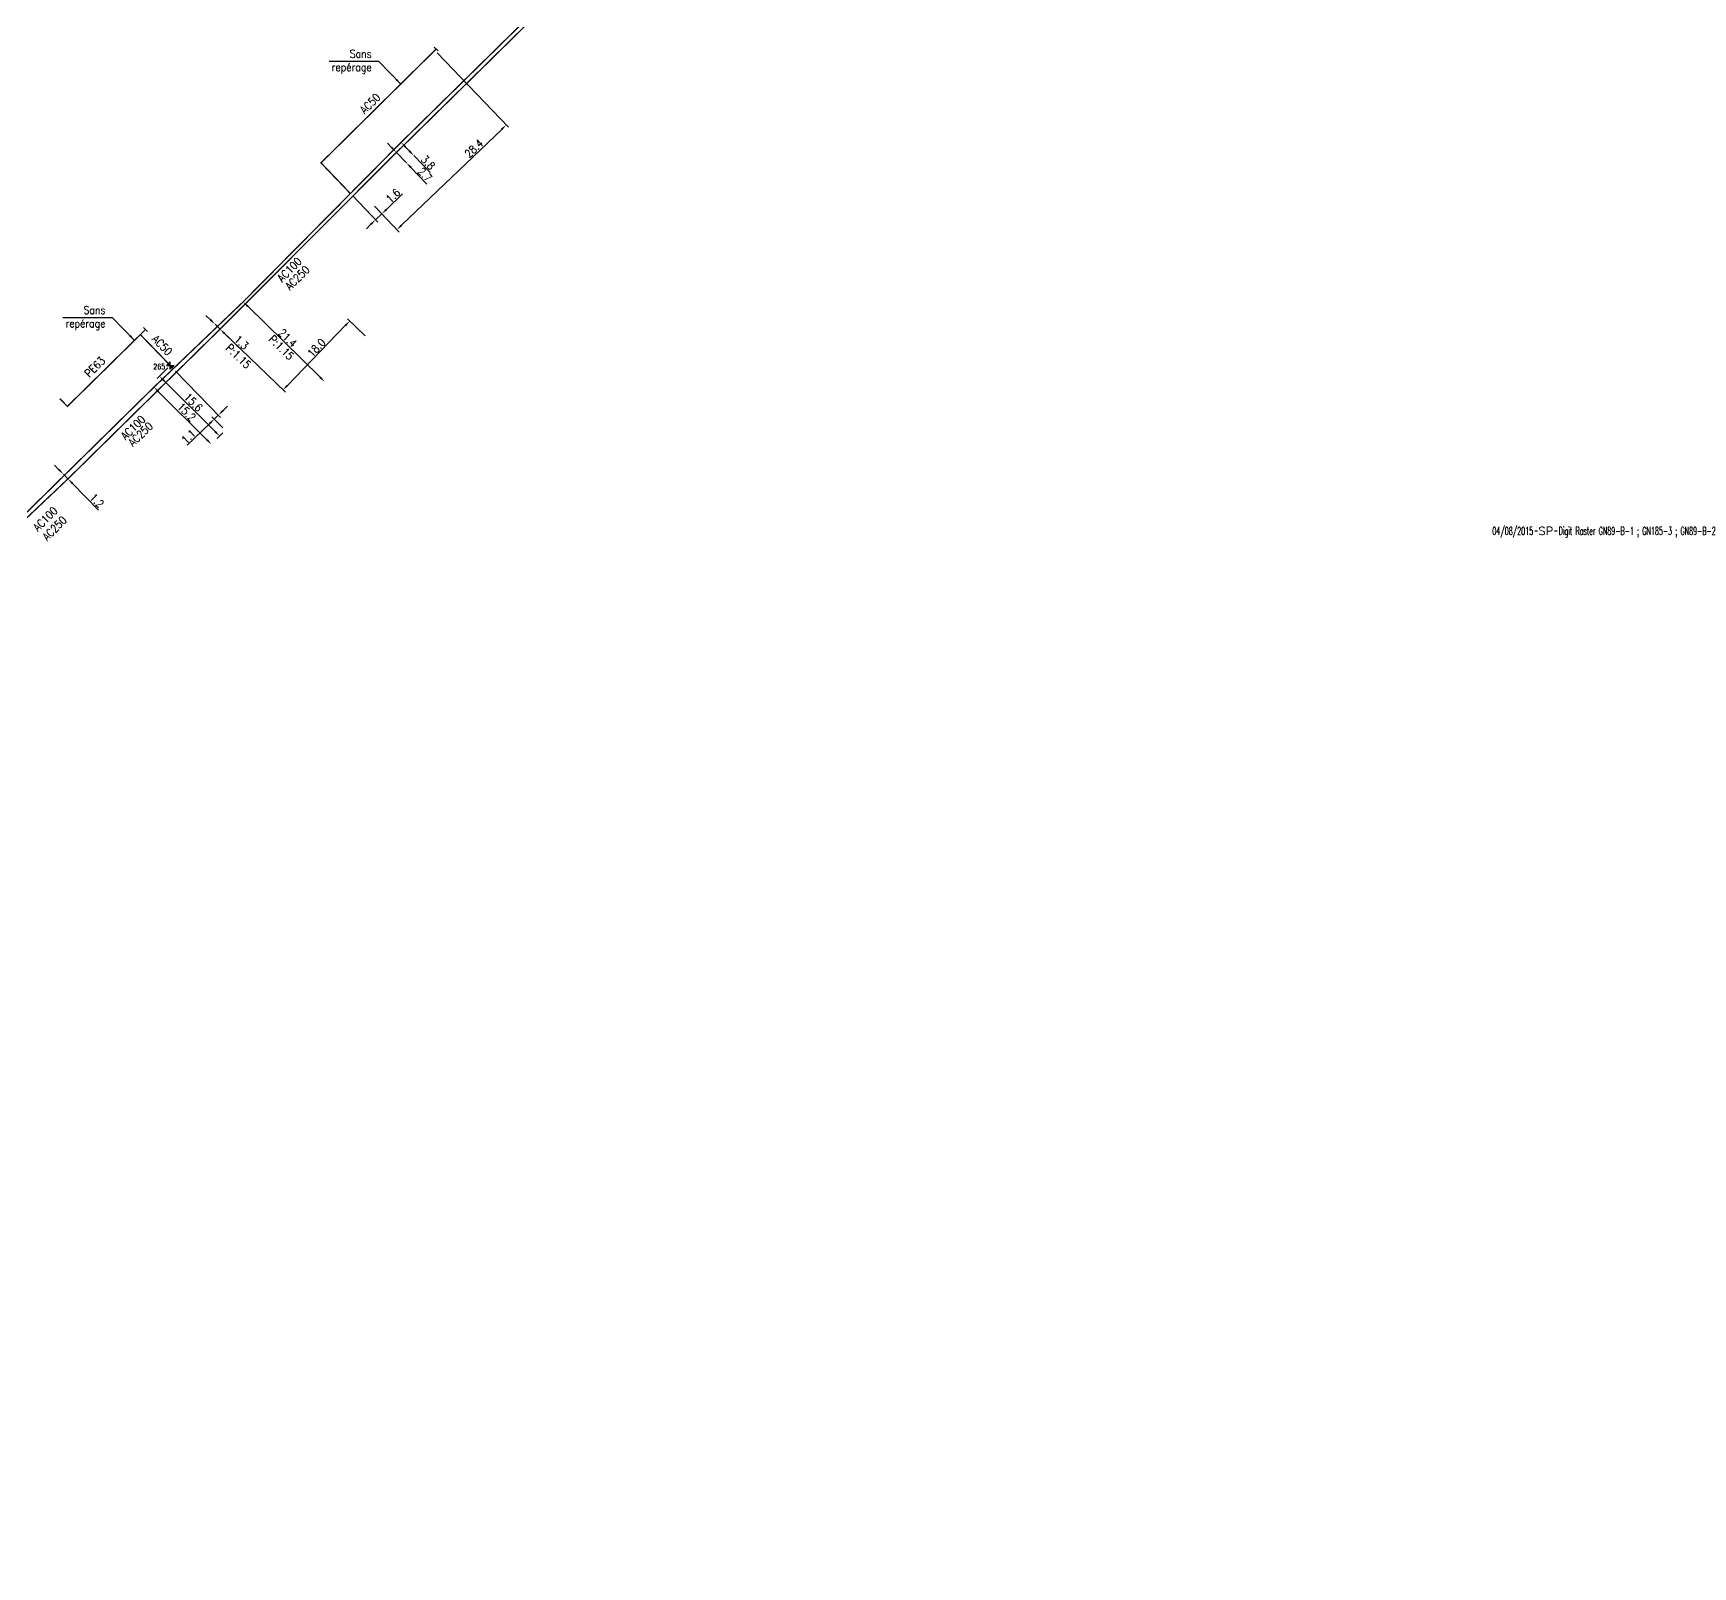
# Model space of a CAD drawing. Header units: millimetres. Extents: x 123014 to 124000, y 123995 to 125000.
# Drawn here: x 123670.2 to 123981.4, y 124292.1 to 124579.6 of the extents above; entities that cross this region are included whole.
import ezdxf
from ezdxf.enums import TextEntityAlignment as Align

# ---------------------------------------------------------------- set-up
doc = ezdxf.new("R2010")
doc.units = ezdxf.units.MM
doc.header["$PDMODE"] = 34
doc.layers.get('0').update_dxf_attribs({"linetype": 'CONTINUOUS'})
doc.layers.get('DEFPOINTS').update_dxf_attribs({"linetype": 'CONTINUOUS'})
for name, color, linetype in [('G_110', 6, 'CONTINUOUS'), ('G_120', 4, 'CONTINUOUS'), ('G_300', 7, 'CONTINUOUS'), ('G_340', 7, 'CONTINUOUS'), ('G_910', 7, 'CONTINUOUS')]:
    doc.layers.add(name, color=color, linetype=linetype)
doc.styles.get("Standard").update_dxf_attribs({"font": 'romans.shx', "width": 0.85})
doc.linetypes.add('G_typB_AP', pattern='A,5,-0.3,["o",Standard,S=1.5,R=0,X=0,Y=-0.5],-1.65', length=6.95)
doc.linetypes.add('G_typB_PE', pattern='A,5,-0.3,["o",Standard,S=1.5,R=0,X=0,Y=-0.5],-1.65', length=6.95)
doc.linetypes.add('G_typC_AP', pattern='A,5,-0.3,["X",Standard,S=1,R=0,X=0,Y=-0.5],-1.2', length=6.5)
doc.dimstyles.get("Standard").update_dxf_attribs({"dimtxt": 1.5, "dimasz": 1.2, "dimexe": 0.625, "dimexo": 0.625, "dimgap": 0.25, "dimtad": 1, "dimdec": 1, "dimzin": 0, "dimdsep": 46, "dimtxsty": 'Standard', "dimcen": -0.5, "dimadec": 0, "dimazin": 0, "dimtfac": 1, "dimtdec": 1, "dimtmove": 0, "dimatfit": 3, "dimfxl": 0, "dimtolj": 1, "dimtzin": 0, "dimarcsym": 0})

# ---------------------------------------------------------------- blocks, each defined once
blk = doc.blocks.new('G_340_07')
at = {"color": 0, "linetype": 'Continuous', "const_width": 0.25, "flags": 128}
blk.add_lwpolyline([(0, 0), (0.35, 0)], dxfattribs=at)
at = {"color": 0, "linetype": 'Continuous', "flags": 128}
blk.add_lwpolyline([(0.35, -0.5), (0.35, 0.5)], dxfattribs=at)
at = {"color": 0, "linetype": 'Continuous', "width": 0.75, "flags": 3}
for tag, p in [('DEF_LEG', (0, -5)), ('DEF_COUP', (0, -7.5)), ('DEF_TYPE', (0, -10))]:
    blk.add_attdef(tag, text='', height=1.2, dxfattribs=at).set_placement(p, align=Align.MIDDLE)
blk = doc.blocks.new('*D87')
at = {"layer": 'DEFPOINTS', "color": 0, "linetype": 'Continuous', "transparency": 16777216}
for p in [(123739.2, 124559.1), (123741.6, 124556.62), (123741.6, 124556.62)]:
    blk.add_point(p, dxfattribs=at)
at = {"layer": 'G_120', "color": 0, "linetype": 'Continuous', "lineweight": -2, "transparency": 16777216}
for p, q in [((123739.65, 124559.53), (123739.65, 124559.53)), ((123740.03, 124558.24), (123740.76, 124557.48)), ((123741.6, 124556.62), (123744.64, 124553.48)), ((123742.05, 124557.06), (123742.05, 124557.06))]:
    blk.add_line(p, q, dxfattribs=at)
at = {"layer": 'G_120', "color": 0, "linetype": 'Continuous', "transparency": 16777216}
for points in [[(123740.18, 124558.38), (123739.89, 124558.1), (123739.2, 124559.1)], [(123740.91, 124557.62), (123740.62, 124557.34), (123741.6, 124556.62)]]:
    blk.add_solid(points, dxfattribs=at)
at = {"layer": 'G_120', "color": 0, "linetype": 'Continuous', "transparency": 16777216, "insert": (123744.25, 124555.31), "char_height": 1.5, "attachment_point": 5, "rotation": 314.068}
blk.add_mtext('\\A1;3.8', dxfattribs=at)
blk = doc.blocks.new('*D170')
at = {"layer": 'DEFPOINTS', "color": 0, "linetype": 'Continuous', "transparency": 16777216}
for p in [(123675.91, 124496.88), (123675.91, 124496.88), (123676.75, 124496.02)]:
    blk.add_point(p, dxfattribs=at)
at = {"layer": 'G_110', "color": 0, "linetype": 'Continuous', "lineweight": -2, "transparency": 16777216}
for p, q in [((123675.07, 124497.74), (123674.23, 124498.59)), ((123675.91, 124496.88), (123676.75, 124496.02)), ((123677.59, 124495.17), (123682.5, 124490.18))]:
    blk.add_line(p, q, dxfattribs=at)
at = {"layer": 'G_110', "color": 0, "linetype": 'Continuous', "transparency": 16777216}
for points in [[(123675.21, 124497.88), (123674.93, 124497.6), (123675.91, 124496.88)], [(123677.74, 124495.31), (123677.45, 124495.03), (123676.75, 124496.02)]]:
    blk.add_solid(points, dxfattribs=at)
at = {"layer": 'G_110', "color": 0, "linetype": 'Continuous', "transparency": 16777216, "insert": (123682.16, 124491.95), "char_height": 1.5, "attachment_point": 5, "rotation": 314.5151}
blk.add_mtext('\\A1;1.2', dxfattribs=at)
blk = doc.blocks.new('*D173')
at = {"layer": 'DEFPOINTS', "color": 0, "linetype": 'Continuous', "transparency": 16777216}
for p in [(123738.33, 124557.22), (123740.2, 124555.27), (123740.2, 124555.27)]:
    blk.add_point(p, dxfattribs=at)
at = {"layer": 'G_110', "color": 0, "linetype": 'Continuous', "lineweight": -2, "transparency": 16777216}
for p, q in [((123737.5, 124558.09), (123736.67, 124558.95)), ((123738.33, 124557.22), (123740.2, 124555.27)), ((123741.03, 124554.4), (123744.06, 124551.25))]:
    blk.add_line(p, q, dxfattribs=at)
at = {"layer": 'G_110', "color": 0, "linetype": 'Continuous', "transparency": 16777216}
for points in [[(123737.65, 124558.22), (123737.36, 124557.95), (123738.33, 124557.22)], [(123741.18, 124554.54), (123740.89, 124554.27), (123740.2, 124555.27)]]:
    blk.add_solid(points, dxfattribs=at)
at = {"layer": 'G_110', "color": 0, "linetype": 'Continuous', "transparency": 16777216, "insert": (123743.68, 124553.08), "char_height": 1.5, "attachment_point": 5, "rotation": 313.7777}
blk.add_mtext('\\A1;2.7', dxfattribs=at)
blk = doc.blocks.new('G_300_04')
at = {"linetype": 'Continuous'}
h = blk.add_hatch(color=0, dxfattribs=at)
h.paths.add_polyline_path([(-0.5, 0.5), (-0.5, -0.5), (0, 0)])
h.paths.add_polyline_path([(0.5, 0.5), (0, 0), (0.5, -0.5)])
at = {"color": 0, "linetype": 'Continuous', "flags": 128}
blk.add_lwpolyline([(-0.5, -0.5), (0.5, 0.5), (0.5, -0.5), (-0.5, 0.5)], close=True, dxfattribs=at)
at = {"color": 0, "linetype": 'Continuous', "width": 0.75}
blk.add_attdef('NUM', text='', height=1, dxfattribs=at).set_placement((0, 1.78), align=Align.MIDDLE_CENTER)
at = {"color": 0, "linetype": 'Continuous', "width": 0.75, "flags": 3}
for tag, p in [('DEF_LEG', (0, -5)), ('DEF_COUP', (0, -7.5)), ('DEF_TYPE', (0, -10))]:
    blk.add_attdef(tag, text='', height=1.2, dxfattribs=at).set_placement(p, align=Align.MIDDLE)
blk = doc.blocks.new('*D86')
at = {"layer": 'DEFPOINTS', "color": 0, "linetype": 'Continuous', "transparency": 16777216}
for p in [(123709.6, 124529.21), (123724.88, 124514.23), (123724.88, 124514.23)]:
    blk.add_point(p, dxfattribs=at)
at = {"layer": 'G_120', "color": 0, "linetype": 'Continuous', "lineweight": -2, "transparency": 16777216}
blk.add_line((123710.46, 124528.37), (123724.02, 124515.07), dxfattribs=at)
at = {"layer": 'G_120', "color": 0, "linetype": 'Continuous', "transparency": 16777216}
for points in [[(123710.6, 124528.51), (123710.32, 124528.23), (123709.6, 124529.21)], [(123724.16, 124515.21), (123723.88, 124514.92), (123724.88, 124514.23)]]:
    blk.add_solid(points, dxfattribs=at)
at = {"layer": 'G_120', "color": 0, "linetype": 'Continuous', "transparency": 16777216, "insert": (123717.94, 124522.43), "char_height": 1.5, "attachment_point": 5, "rotation": 315.5535}
blk.add_mtext('\\A1;21.4', dxfattribs=at)
blk = doc.blocks.new('*D85')
at = {"layer": 'DEFPOINTS', "color": 0, "linetype": 'Continuous', "transparency": 16777216}
for p in [(123729.7, 124549.51), (123733.76, 124547.59), (123735.57, 124545.7)]:
    blk.add_point(p, dxfattribs=at)
at = {"layer": 'G_120', "color": 0, "linetype": 'Continuous', "lineweight": -2, "transparency": 16777216}
for p, q in [((123730.14, 124549.06), (123734.85, 124544.14)), ((123734.19, 124547.14), (123736.01, 124545.25)), ((123736.44, 124546.53), (123739.46, 124549.43)), ((123733.55, 124543.76), (123732.69, 124542.93)), ((123734.42, 124544.59), (123735.57, 124545.7))]:
    blk.add_line(p, q, dxfattribs=at)
at = {"layer": 'G_120', "color": 0, "linetype": 'Continuous', "transparency": 16777216}
for points in [[(123736.3, 124546.67), (123736.58, 124546.39), (123735.57, 124545.7)], [(123733.41, 124543.91), (123733.69, 124543.62), (123734.42, 124544.59)]]:
    blk.add_solid(points, dxfattribs=at)
at = {"layer": 'G_120', "color": 0, "linetype": 'Continuous', "transparency": 16777216, "insert": (123737.69, 124549.12), "char_height": 1.5, "attachment_point": 5, "rotation": 43.7868}
blk.add_mtext('\\A1;1.6', dxfattribs=at)
blk = doc.blocks.new('*D88')
at = {"layer": 'DEFPOINTS', "color": 0, "linetype": 'Continuous', "transparency": 16777216}
for p in [(123692.88, 124513.22), (123703.66, 124502.5), (123703.66, 124502.5)]:
    blk.add_point(p, dxfattribs=at)
at = {"layer": 'G_120', "color": 0, "linetype": 'Continuous', "lineweight": -2, "transparency": 16777216}
blk.add_line((123693.73, 124512.37), (123702.81, 124503.35), dxfattribs=at)
at = {"layer": 'G_120', "color": 0, "linetype": 'Continuous', "transparency": 16777216}
for points in [[(123693.87, 124512.51), (123693.59, 124512.23), (123692.88, 124513.22)], [(123702.95, 124503.49), (123702.67, 124503.21), (123703.66, 124502.5)]]:
    blk.add_solid(points, dxfattribs=at)
at = {"layer": 'G_120', "color": 0, "linetype": 'Continuous', "transparency": 16777216, "insert": (123698.98, 124508.57), "char_height": 1.5, "attachment_point": 5, "rotation": 315.1926}
blk.add_mtext('\\A1;15.2', dxfattribs=at)
blk = doc.blocks.new('*D95')
at = {"layer": 'DEFPOINTS', "color": 0, "linetype": 'Continuous', "transparency": 16777216}
for p in [(123745.53, 124576.36), (123733.76, 124547.59), (123738.42, 124542.73)]:
    blk.add_point(p, dxfattribs=at)
at = {"layer": 'G_340', "color": 0, "linetype": 'Continuous', "lineweight": -2, "transparency": 16777216}
for p, q in [((123745.96, 124575.91), (123759.35, 124561.93)), ((123758.06, 124561.55), (123739.29, 124543.56)), ((123734.19, 124547.14), (123738.85, 124542.28))]:
    blk.add_line(p, q, dxfattribs=at)
at = {"layer": 'G_340', "color": 0, "linetype": 'Continuous', "transparency": 16777216}
for points in [[(123757.92, 124561.7), (123758.19, 124561.41), (123758.92, 124562.38)], [(123739.15, 124543.71), (123739.42, 124543.42), (123738.42, 124542.73)]]:
    blk.add_solid(points, dxfattribs=at)
at = {"layer": 'G_340', "color": 0, "linetype": 'Continuous', "transparency": 16777216, "insert": (123752.86, 124557.96), "char_height": 1.5, "attachment_point": 5, "rotation": 43.7868}
blk.add_mtext('\\A1;28.4', dxfattribs=at)
blk = doc.blocks.new('*D96')
at = {"layer": 'DEFPOINTS', "color": 0, "linetype": 'Continuous', "transparency": 16777216}
for p in [(123696.5, 124516.68), (123704.19, 124507.23), (123706.25, 124505.11)]:
    blk.add_point(p, dxfattribs=at)
at = {"layer": 'G_120', "color": 0, "linetype": 'Continuous', "lineweight": -2, "transparency": 16777216}
for p, q in [((123696.94, 124516.23), (123705.38, 124507.52)), ((123705.81, 124508.8), (123706.67, 124509.63)), ((123703.33, 124506.4), (123699.1, 124502.31)), ((123705.81, 124505.56), (123703.75, 124507.68)), ((123704.94, 124507.96), (123704.19, 124507.23))]:
    blk.add_line(p, q, dxfattribs=at)
at = {"layer": 'G_120', "color": 0, "linetype": 'Continuous', "transparency": 16777216}
for points in [[(123703.19, 124506.54), (123703.47, 124506.26), (123704.19, 124507.23)], [(123705.67, 124508.94), (123705.94, 124508.66), (123704.94, 124507.96)]]:
    blk.add_solid(points, dxfattribs=at)
at = {"layer": 'G_120', "color": 0, "linetype": 'Continuous', "transparency": 16777216, "insert": (123699.35, 124503.94), "char_height": 1.5, "attachment_point": 5, "rotation": 44.0665}
blk.add_mtext('\\A1;1.1', dxfattribs=at)
blk = doc.blocks.new('*D101')
at = {"layer": 'DEFPOINTS', "color": 0, "linetype": 'Continuous', "transparency": 16777216}
for p in [(123695.93, 124517.28), (123705.19, 124504.05), (123706.25, 124505.11)]:
    blk.add_point(p, dxfattribs=at)
at = {"layer": 'G_300', "color": 0, "linetype": 'Continuous', "lineweight": -2, "transparency": 16777216}
for p, q in [((123695.49, 124516.83), (123693.48, 124514.81)), ((123694.77, 124514.4), (123704.34, 124504.89)), ((123705.81, 124504.66), (123704.75, 124503.6))]:
    blk.add_line(p, q, dxfattribs=at)
at = {"layer": 'G_300', "color": 0, "linetype": 'Continuous', "transparency": 16777216}
for points in [[(123694.91, 124514.55), (123694.63, 124514.26), (123693.92, 124515.25)], [(123704.48, 124505.03), (123704.2, 124504.75), (123705.19, 124504.05)]]:
    blk.add_solid(points, dxfattribs=at)
at = {"layer": 'G_300', "color": 0, "linetype": 'Continuous', "transparency": 16777216, "insert": (123700.26, 124510.36), "char_height": 1.5, "attachment_point": 5, "rotation": 315.1926}
blk.add_mtext('\\A1;15.6', dxfattribs=at)
blk = doc.blocks.new('*D171')
at = {"layer": 'DEFPOINTS', "color": 0, "linetype": 'Continuous', "transparency": 16777216}
for p in [(123729.58, 124525.62), (123705.26, 124524.09), (123732.9, 124522.4)]:
    blk.add_point(p, dxfattribs=at)
at = {"layer": 'G_110', "color": 0, "linetype": 'Continuous', "lineweight": -2, "transparency": 16777216}
for p, q in [((123717.9, 124513.54), (123728.74, 124524.76)), ((123732.45, 124522.84), (123729.13, 124526.05)), ((123705.71, 124523.66), (123717.51, 124512.25))]:
    blk.add_line(p, q, dxfattribs=at)
at = {"layer": 'G_110', "color": 0, "linetype": 'Continuous', "transparency": 16777216}
for points in [[(123728.6, 124524.9), (123728.89, 124524.62), (123729.58, 124525.62)], [(123717.75, 124513.68), (123718.04, 124513.41), (123717.06, 124512.68)]]:
    blk.add_solid(points, dxfattribs=at)
at = {"layer": 'G_110', "color": 0, "linetype": 'Continuous', "transparency": 16777216, "insert": (123723.33, 124520.6), "char_height": 1.5, "attachment_point": 5, "rotation": 45.9512}
blk.add_mtext('\\A1;18.0', dxfattribs=at)
blk = doc.blocks.new('*D172')
at = {"layer": 'DEFPOINTS', "color": 0, "linetype": 'Continuous', "transparency": 16777216}
for p in [(123704.33, 124525), (123704.33, 124525), (123705.26, 124524.09)]:
    blk.add_point(p, dxfattribs=at)
at = {"layer": 'G_110', "color": 0, "linetype": 'Continuous', "lineweight": -2, "transparency": 16777216}
for p, q in [((123703.47, 124525.83), (123702.6, 124526.67)), ((123704.33, 124525), (123705.26, 124524.09)), ((123706.13, 124523.26), (123709.65, 124519.86))]:
    blk.add_line(p, q, dxfattribs=at)
at = {"layer": 'G_110', "color": 0, "linetype": 'Continuous', "transparency": 16777216}
for points in [[(123703.61, 124525.98), (123703.33, 124525.69), (123704.33, 124525)], [(123706.27, 124523.4), (123705.99, 124523.12), (123705.26, 124524.09)]]:
    blk.add_solid(points, dxfattribs=at)
at = {"layer": 'G_110', "color": 0, "linetype": 'Continuous', "transparency": 16777216, "insert": (123709.27, 124521.61), "char_height": 1.5, "attachment_point": 5, "rotation": 315.9512}
blk.add_mtext('\\A1;1.3', dxfattribs=at)
blk = doc.blocks.new('GIS_MODF')
at = {"color": 0, "linetype": 'Continuous', "flags": 128}
for points in [[(-2.18, -0.01), (-1.68, -0.01)], [(1.52, -0.01), (2.02, -0.01)]]:
    blk.add_lwpolyline(points, dxfattribs=at)
at = {"color": 0, "linetype": 'Continuous', "width": 0.5}
blk.add_attdef('DATE', text='', height=1.5, dxfattribs=at).set_placement((-2.5, -0.8), align=Align.RIGHT)
at = {"color": 0, "linetype": 'Continuous', "width": 1.771291}
blk.add_attdef('USER', text='', height=1.5, dxfattribs=at).set_placement((-1.51, -0.8), (1.28, -0.8), align=Align.FIT)
at = {"color": 0, "linetype": 'Continuous', "width": 0.5}
blk.add_attdef('DESC', (2.29, -0.8), '', height=1.5, dxfattribs=at)

msp = doc.modelspace()

# ---------------------------------------------------------------- linework, layer by layer
at = {"layer": 'G_110', "linetype": 'G_typC_AP', "const_width": 0.25, "flags": 128}
msp.add_lwpolyline([(123107.35, 124000), (123108.2, 124000.8), (123108.2, 124000.8, -0.024688), (123115.83, 124007.44), (123115.83, 124007.44), (123130.12, 124018.62), (123130.12, 124018.62), (123170.07, 124049.04), (123170.07, 124049.04), (123205.42, 124076.33), (123232.07, 124096.41), (123268.69, 124124.48), (123268.69, 124124.48), (123268.69, 124124.48), (123326.2, 124169.7, 0.013019), (123364.43, 124201.57), (123395.88, 124229.21), (123395.88, 124229.21, 0.006553), (123405.59, 124237.99), (123526.44, 124350.78), (123544.17, 124367.33), (123570.29, 124388.8), (123570.29, 124388.8), (123570.29, 124388.8), (123601.85, 124421.9), (123613.33, 124433.18), (123659.75, 124479.92), (123659.75, 124479.92), (123659.75, 124479.92), (123676.75, 124496.02), (123705.26, 124524.09), (123705.26, 124524.09), (123738.33, 124557.22), (123795.47, 124613.39), (123817.47, 124635.2), (123854.62, 124672.44, -0.170473), (123860.59, 124675.32)], format="xyb", dxfattribs=at)
at = {"layer": 'G_120', "linetype": 'G_typB_AP', "const_width": 0.25, "flags": 128}
for points in [[(123563.6, 124396.19), (123570.28, 124389.51), (123570.63, 124389.88), (123570.63, 124389.88), (123578.3, 124397.92), (123601.5, 124422.25), (123612.98, 124433.53), (123636.39, 124457.1), (123657.75, 124478.66), (123692.88, 124513.22), (123696.5, 124516.68), (123709.6, 124529.21), (123729.7, 124549.51), (123739.2, 124559.1), (123774.01, 124593.31), (123800.93, 124619.37), (123804.95, 124623.37)], [(123729.7, 124549.51), (123724.19, 124555.27), (123745.53, 124576.36)], [(123696.5, 124516.68), (123696.28, 124516.92)]]:
    msp.add_lwpolyline(points, dxfattribs=at)
at = {"layer": 'G_120', "linetype": 'G_typB_PE', "const_width": 0.25, "flags": 128}
msp.add_lwpolyline([(123675.21, 124511.07), (123676.65, 124509.61), (123690.33, 124523.07)], dxfattribs=at)
at = {"layer": 'G_120', "linetype": 'G_typB_AP', "flags": 128}
msp.add_lwpolyline([(123695.58, 124517.64, 0.25, 0.25, 0), (123690.33, 124523.07, 0.25, 0.25, 0), (123691.04, 124523.77, 0, 0, 0)], format="xyseb", dxfattribs=at)

# ---------------------------------------------------------------- block references
at = {"layer": 'G_300'}
ref = msp.add_blockref('G_300_04', (123695.93, 124517.28), dxfattribs=dict(at, rotation=314.0665499861936))
ref.add_attrib('NUM', '265', dxfattribs={"layer": '0', "color": 0, "linetype": 'Continuous', "height": 1, "width": 0.75}).set_placement((123693.86, 124517.07), align=Align.MIDDLE_CENTER)
at = {"layer": 'G_340'}
for p, rotation in [((123745.53, 124576.36), 44.66125400138682), ((123691.04, 124523.77), 44.54269814183222)]:
    msp.add_blockref('G_340_07', p, dxfattribs=dict(at, rotation=rotation))
at = {"layer": 'G_910', "linetype": 'Continuous'}
ref = msp.add_blockref('GIS_MODF', (123953.94, 124486.3), dxfattribs=at)
ref.add_attrib('DATE', '04/08/2015', dxfattribs={"layer": '0', "color": 0, "linetype": 'Continuous', "height": 1.5, "width": 0.5}).set_placement((123951.43, 124485.5), align=Align.RIGHT)
ref.add_attrib('USER', 'SP', dxfattribs={"layer": '0', "color": 0, "linetype": 'Continuous', "height": 1.5, "width": 1.025485}).set_placement((123952.43, 124485.5), (123955.21, 124485.5), align=Align.FIT)
ref.add_attrib('DESC', 'Digit Raster GN89-B-1 ; GN185-3 ; GN89-B-2', (123956.22, 124485.5), dxfattribs={"layer": '0', "color": 0, "linetype": 'Continuous', "height": 1.5, "width": 0.5})

# ---------------------------------------------------------------- texts
at = {"layer": 'G_110', "linetype": 'Continuous', "width": 0.85}
for s, rotation, p in [('AC250', 44.8042, (123719.75, 124533.71)), ('P:1.15', 315.9512, (123708.71, 124519.01)), ('AC250', 44.3629, (123690.36, 124504.4)), ('AC250', 45.1396, (123674.23, 124486.74))]:
    msp.add_text(s, height=1.5, rotation=rotation, dxfattribs=at).set_placement(p, align=Align.MIDDLE)
at = {"layer": 'G_120', "linetype": 'Continuous', "width": 0.85}
for s, rotation, p in [('AC50', 44.6613, (123733.4, 124566.4)), ('AC100', 45.2834, (123718.28, 124535.26)), ('AC50', 314.0665, (123694.42, 124521.07)), ('P:1.15', 315.5535, (123716.77, 124520.63)), ('PE63', 44.5427, (123681.8, 124517)), ('AC100', 44.3629, (123688.96, 124505.64)), ('AC100', 45.1396, (123672.51, 124488.5))]:
    msp.add_text(s, height=1.5, rotation=rotation, dxfattribs=at).set_placement(p, align=Align.MIDDLE)
at = {"layer": 'G_120', "linetype": 'Continuous', "char_height": 1.5, "attachment_point": 9}
for insert in [(123733.68, 124571.98), (123683.78, 124523.93)]:
    msp.add_mtext('\\A1;Sans\\Prepérage', dxfattribs=dict(at, insert=insert))

# ---------------------------------------------------------------- dimensions: what is measured, and where the dimension line sits
at = {"layer": 'G_110', "linetype": 'Continuous'}
for base, p1, p2, angle, picture, middle in [((123740.2, 124555.27), (123738.33, 124557.22), (123740.2, 124555.27), 133.7777, '*D173', (123742.96, 124552.39)), ((123704.33, 124525), (123705.26, 124524.09), (123704.33, 124525), 315.9512, '*D172', (123708.57, 124520.89)), ((123729.58, 124525.62), (123705.26, 124524.09), (123732.9, 124522.4), 225.9512, '*D171', (123724.05, 124519.91)), ((123675.91, 124496.88), (123676.75, 124496.02), (123675.91, 124496.88), 314.5151, '*D170', (123681.45, 124491.25))]:
    dim = msp.add_linear_dim(base=base, p1=p1, p2=p2, angle=angle, dimstyle='Standard', dxfattribs=at)
    dim.commit()
    dim.dimension.update_dxf_attribs({"geometry": picture, "text_midpoint": middle, "dimtype": 160})
at = {"layer": 'G_120', "linetype": 'Continuous'}
dim = msp.add_linear_dim(base=(123741.6, 124556.62), p1=(123739.2, 124559.1), p2=(123741.6, 124556.62), angle=134.068, text='3.8', dimstyle='Standard', dxfattribs=at)
dim.commit()
dim.dimension.update_dxf_attribs({"geometry": '*D87', "text_midpoint": (123743.53, 124554.62), "dimtype": 160})
for base, p1, p2, angle, picture, middle in [((123735.57, 124545.7), (123729.7, 124549.51), (123733.76, 124547.59), 223.7868, '*D85', (123738.39, 124548.39)), ((123724.88, 124514.23), (123709.6, 124529.21), (123724.88, 124514.23), 135.5535, '*D86', (123717.24, 124521.72)), ((123704.19, 124507.23), (123696.5, 124516.68), (123706.25, 124505.11), 44.0665, '*D96', (123700.04, 124503.22)), ((123703.66, 124502.5), (123692.88, 124513.22), (123703.66, 124502.5), 135.1926, '*D88', (123698.27, 124507.86))]:
    dim = msp.add_linear_dim(base=base, p1=p1, p2=p2, angle=angle, dimstyle='Standard', dxfattribs=at)
    dim.commit()
    dim.dimension.update_dxf_attribs({"geometry": picture, "text_midpoint": middle, "dimtype": 160})
at = {"layer": 'G_300', "linetype": 'Continuous'}
dim = msp.add_linear_dim(base=(123705.19, 124504.05), p1=(123695.93, 124517.28), p2=(123706.25, 124505.11), angle=135.1926, text='15.6', dimstyle='Standard', dxfattribs=at)
dim.commit()
dim.dimension.update_dxf_attribs({"geometry": '*D101', "text_midpoint": (123699.56, 124509.65), "dimtype": 160})
at = {"layer": 'G_340', "linetype": 'Continuous'}
dim = msp.add_linear_dim(base=(123738.42, 124542.73), p1=(123745.53, 124576.36), p2=(123733.76, 124547.59), angle=223.7868, dimstyle='Standard', dxfattribs=at)
dim.commit()
dim.dimension.update_dxf_attribs({"geometry": '*D95', "text_midpoint": (123753.55, 124557.23), "dimtype": 160})

# ---------------------------------------------------------------- leaders
at = {"layer": 'G_120', "linetype": 'Continuous', "annotation_type": 0, "has_hookline": 1, "hookline_direction": 1, "text_width": 7.89}
for points in [[(123739.14, 124570.05), (123735.03, 124574.25), (123733.83, 124574.25)], [(123689.24, 124521.99), (123685.13, 124526.2), (123683.93, 124526.2)]]:
    msp.add_leader(points, dimstyle='Standard', dxfattribs=at)

doc.saveas('drawing.dxf')
